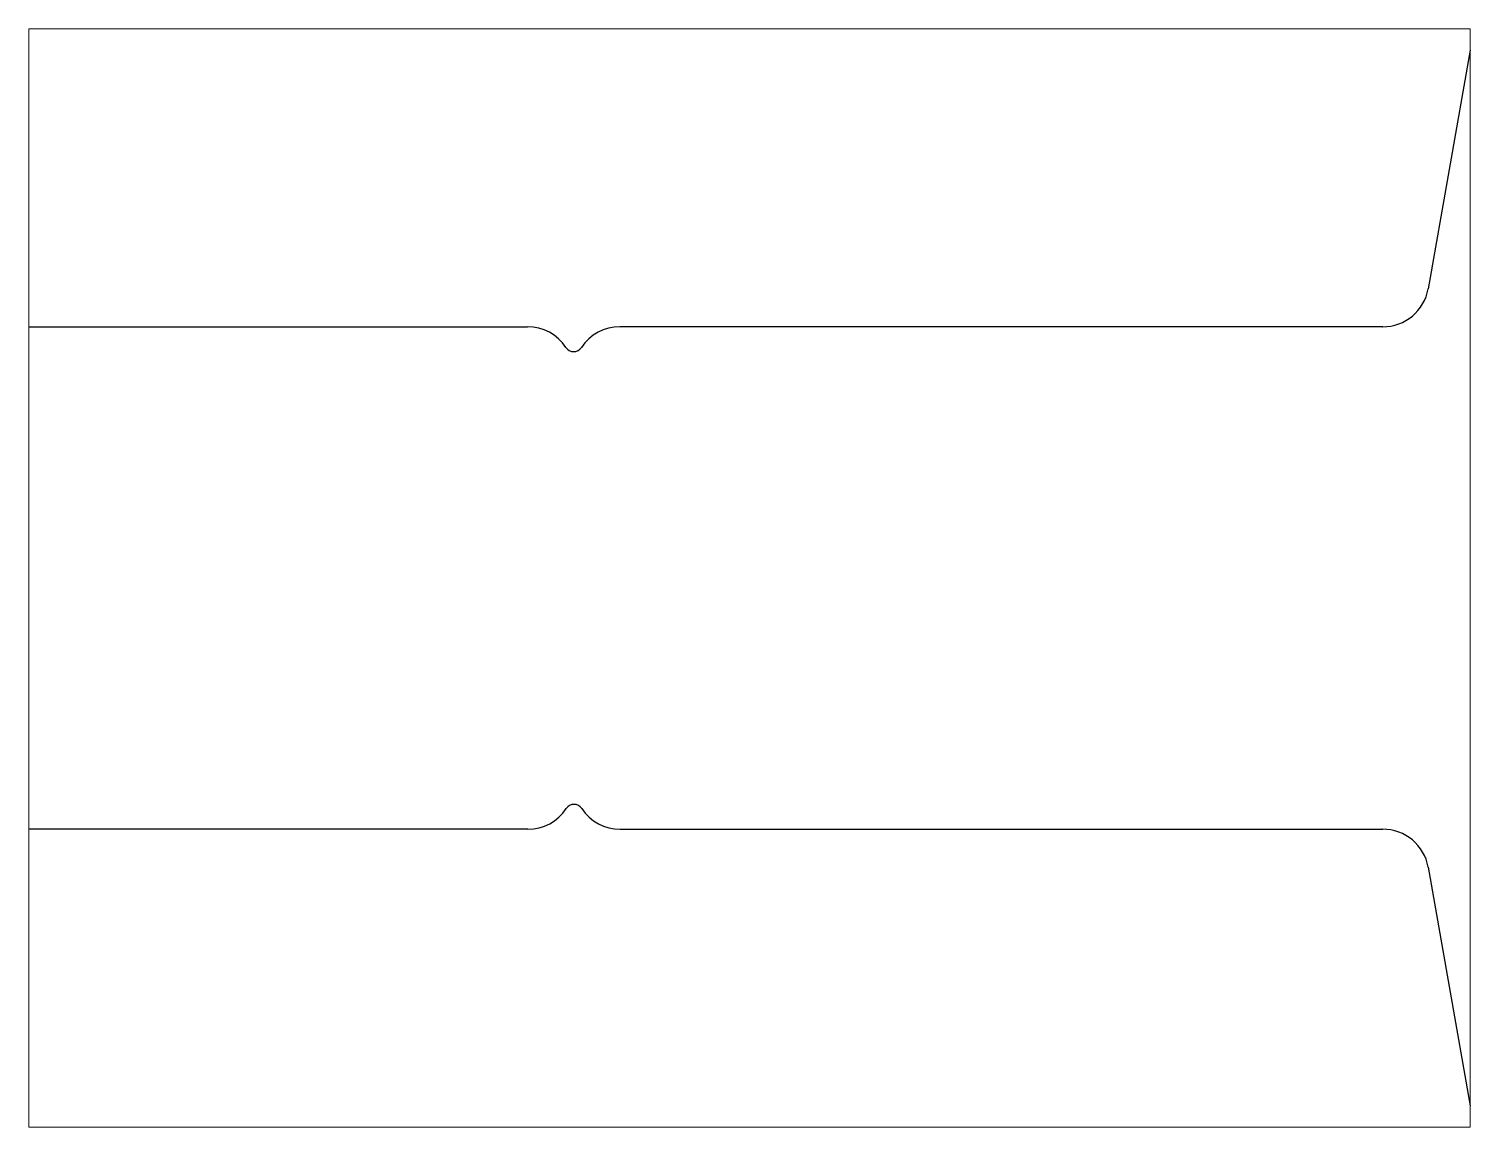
# Paper-space layout 'Layout1' of a CAD drawing. Header units: inches. Extents: x 1.05 to 9.45, y 0.8 to 7.2.
# The model-space entities are those that its viewports show. They can reach past a viewport. Long polylines and large blocks are cut down to what shows.
import ezdxf

# ---------------------------------------------------------------- set-up
doc = ezdxf.new("R2010")
doc.units = ezdxf.units.IN
doc.header["$MEASUREMENT"] = 0
doc.layers.get('0').update_dxf_attribs({"color": 254, "true_color": 0xc2ced6})

msp = doc.modelspace()

# ---------------------------------------------------------------- linework, layer by layer
for p, q in [((48.761, 29.81), (46.268, 15.669)), ((-43.806, 13.603), (-2.518, 13.603)), ((43.806, 13.603), (2.482, 13.603)), ((-2.5, -13.603), (-43.806, -13.603)), ((2.5, -13.603), (43.806, -13.603)), ((46.268, -15.669), (48.761, -29.81))]:
    msp.add_line(p, q)
for centre, radius, start, end in [((51.223, 29.376), 2.5, 80, 170), ((43.806, 16.103), 2.5, 270, 350), ((-2.518, 11.103), 2.5, 33.55731, 90), ((2.482, 11.103), 2.5, 90, 146.44269), ((-0.018, 12.761), 0.5, 213.55731, 326.44269), ((-2.5, -11.103), 2.5, 270, 326.44269), ((0, -12.761), 0.5, 33.55731, 146.44269), ((2.5, -11.103), 2.5, 213.55731, 270), ((43.806, -16.103), 2.5, 10, 90), ((51.223, -29.376), 2.5, 190, 280)]:
    msp.add_arc(centre, radius, start, end)

psp = doc.layouts.get("Layout1")

# ---------------------------------------------------------------- viewports
at = {"layer": '0', "view_target_point": (26.6802, -1.5419)}
psp.add_viewport(center=(5.25, 4), size=(8.4, 6.4), view_center_point=(-17.1743, 1.5419), view_height=59.486814, dxfattribs=at)

doc.saveas('drawing.dxf')
